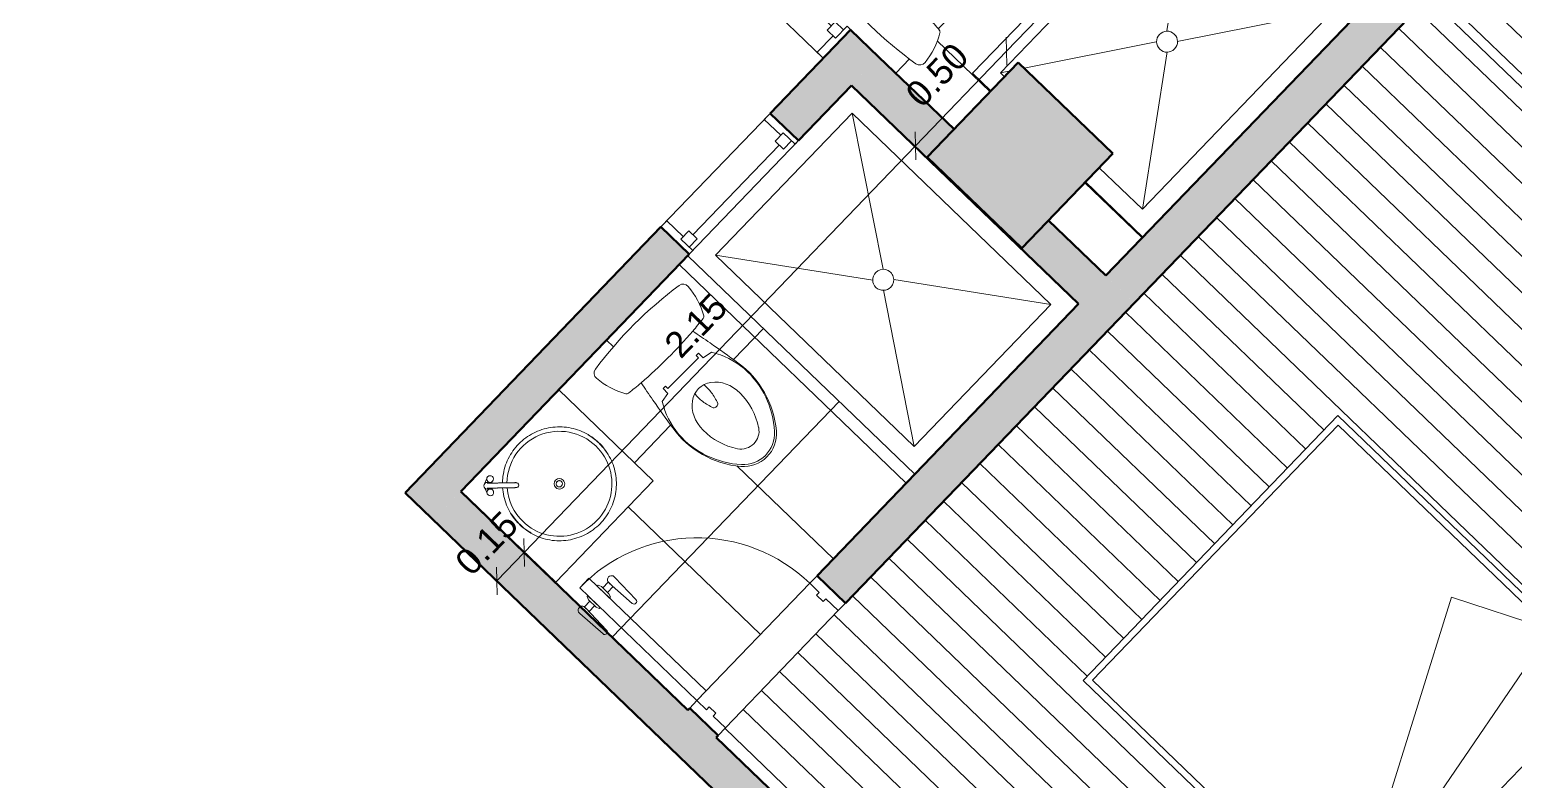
# Model space of a CAD drawing. Header units: metres. Extents: x 11 to 152, y 1 to 34.
# Drawn here: x 60.62 to 66.27, y 7.95 to 10.81 of the extents above; entities that cross this region are included whole.
import ezdxf

# ---------------------------------------------------------------- set-up
doc = ezdxf.new("R2010")
doc.units = ezdxf.units.M
for name, color, linetype, lineweight in [('A-ANNO-DIMS', 211, 'Continuous', 9), ('A-ANNO-DIMS-100', 211, 'Continuous', 9), ('A-DETL-GENF', 92, 'Continuous', 9), ('A-DOOR', 31, 'Continuous', 9), ('A-DOOR-1', 31, 'Continuous', 18), ('A-FLOR', 192, 'Continuous', 9), ('A-FLOR-PATT', 8, 'Continuous', 9), ('A-GLAZ', 151, 'Continuous', 9), ('A-GLAZ-1', 151, 'Continuous', 18), ('A-WALL-1', 113, 'Continuous', 50), ('A-WALL-PATT-1', 111, 'Continuous', 9), ('I-FURN', 30, 'Continuous', 9), ('P-SANR-FIXT', 6, 'Continuous', 9), ('S-COLS', 52, 'Continuous', 9), ('S-COLS-1', 52, 'Continuous', 100)]:
    doc.layers.add(name, color=color, linetype=linetype, lineweight=lineweight)
doc.styles.add('Arial_1', font='Arial.ttf', dxfattribs={"height": 0.098353})
doc.dimstyles.new('Cota_1_25_4', dxfattribs={"dimscale": 0.3048, "dimtxt": 0.1, "dimasz": 0.246063, "dimexe": 0, "dimexo": 0.0625, "dimgap": 0.164042, "dimtad": 1, "dimrnd": 0.01, "dimzin": 0, "dimdsep": 46, "dimtxsty": 'Arial_1', "dimblk1": 'OBLIQUE', "dimblk2": 'OBLIQUE', "dimsah": 1, "dimcen": 0.09, "dimazin": 0, "dimtfac": 1, "dimtdec": 4, "dimtix": 1, "dimtmove": 0, "dimatfit": 3, "dimfxl": 0, "dimfxlon": 1, "dimtvp": 1, "dimtolj": 1, "dimtzin": 0, "dimarcsym": 2})

# ---------------------------------------------------------------- blocks, each defined once
blk = doc.blocks.new('M_Concrete-Square-Column - 500 x 500mm-1442238-2 Piso _Tipo_')
at = {"layer": 'S-COLS'}
blk.add_hatch(color=256, dxfattribs=at).paths.add_polyline_path([(0.25, 0.25), (-0.25, 0.25), (-0.25, -0.25), (0.25, -0.25), (0.25, -0.1299)], flags=0)
at = {"layer": 'S-COLS-1'}
for p, q in [((-0.25, 0.25), (0.25, 0.25)), ((-0.25, -0.25), (-0.25, 0.25)), ((0.25, 0.25), (0.25, -0.25)), ((0.25, -0.25), (-0.25, -0.25))]:
    blk.add_line(p, q, dxfattribs=at)
blk = doc.blocks.new('EA-Sencilla abisagrada - 70 x 210-1204123-2 Piso _Tipo_')
at = {"layer": 'A-DETL-GENF'}
for p, q in [((0.194, -0.5091), (0.189, -0.6263)), ((0.219, -0.6263), (0.214, -0.5091)), ((0.35, -0.6263), (0.355, -0.5091)), ((0.375, -0.5091), (0.38, -0.6263)), ((0.219, -0.6038), (0.219, -0.6338)), ((0.249, -0.6063), (0.219, -0.6063)), ((0.249, -0.5988), (0.254, -0.5863)), ((0.249, -0.6388), (0.249, -0.5988)), ((0.254, -0.5863), (0.259, -0.5863)), ((0.259, -0.6513), (0.259, -0.5863)), ((0.315, -0.5863), (0.31, -0.5863)), ((0.31, -0.6513), (0.31, -0.5863)), ((0.32, -0.5988), (0.315, -0.5863)), ((0.32, -0.6388), (0.32, -0.5988)), ((0.32, -0.6063), (0.35, -0.6063)), ((0.35, -0.6038), (0.35, -0.6338)), ((0.189, -0.6338), (0.189, -0.6263)), ((0.219, -0.6313), (0.249, -0.6313)), ((0.249, -0.6388), (0.254, -0.6513)), ((0.259, -0.6513), (0.254, -0.6513)), ((0.31, -0.6513), (0.315, -0.6513)), ((0.32, -0.6388), (0.315, -0.6513)), ((0.35, -0.6313), (0.32, -0.6313)), ((0.38, -0.6338), (0.38, -0.6263))]:
    blk.add_line(p, q, dxfattribs=at)
for centre, radius, start, end in [((0.204, -0.5095), 0.01, 2.4476, 177.5524), ((0.365, -0.5095), 0.01, 2.4476, 177.5524), ((0.204, -0.6276), 0.0162, 202.6199, 337.3801), ((0.365, -0.6276), 0.0162, 202.6199, 337.3801)]:
    blk.add_arc(centre, radius, start, end, dxfattribs=at)
at = {"layer": 'A-DOOR'}
blk.add_arc((0.31, -0.075), 0.62, 180, 270, dxfattribs=at)
at = {"layer": 'A-DOOR-1'}
for p, q in [((-0.35, 0.075), (-0.31, 0.075)), ((-0.31, 0.075), (-0.31, 0.01)), ((0.31, 0.075), (0.35, 0.075)), ((0.31, 0.01), (0.31, 0.075)), ((-0.31, 0.01), (-0.295, 0.01)), ((-0.295, 0.01), (-0.295, -0.025)), ((0.295, 0.01), (0.31, 0.01)), ((0.295, -0.025), (0.295, 0.01)), ((-0.31, -0.025), (-0.31, -0.075)), ((-0.295, -0.025), (-0.31, -0.025)), ((0.31, -0.025), (0.295, -0.025)), ((0.31, -0.075), (0.31, -0.025)), ((-0.31, -0.075), (-0.35, -0.075)), ((0.259, -0.075), (0.259, -0.695)), ((0.31, -0.075), (0.259, -0.075)), ((0.31, -0.075), (0.31, -0.695)), ((0.35, -0.075), (0.31, -0.075)), ((0.31, -0.695), (0.259, -0.695))]:
    blk.add_line(p, q, dxfattribs=at)
blk = doc.blocks.new('M_Fixed - 240x60-1438101-2 Piso _Tipo_')
at = {"layer": 'A-GLAZ-1'}
for p, q in [((-0.3, 0.088), (-0.281, 0.088)), ((-0.281, 0.088), (-0.281, 0.025)), ((-0.281, 0.069), (-0.237, 0.069)), ((-0.237, 0.069), (-0.237, 0.025)), ((0.237, 0.069), (0.237, 0.025)), ((0.281, 0.069), (0.237, 0.069)), ((0.281, 0.088), (0.281, 0.025)), ((0.2989, 0.088), (0.281, 0.088)), ((-0.281, 0.025), (-0.237, 0.025)), ((-0.268, 0.025), (-0.268, -0.062)), ((-0.237, 0.047), (0.237, 0.047)), ((0.237, 0.025), (0.281, 0.025)), ((0.268, 0.025), (0.268, -0.062)), ((-0.3, -0.062), (-0.268, -0.062)), ((0.3, -0.062), (0.268, -0.062))]:
    blk.add_line(p, q, dxfattribs=at)
blk = doc.blocks.new('M_Fixed - 240x40-1814198-2 Piso _Tipo_')
at = {"layer": 'A-GLAZ-1'}
for p, q in [((-0.2, 0.088), (-0.181, 0.088)), ((-0.181, 0.088), (-0.181, 0.025)), ((-0.181, 0.069), (-0.137, 0.069)), ((-0.137, 0.069), (-0.137, 0.025)), ((0.137, 0.069), (0.137, 0.025)), ((0.181, 0.069), (0.137, 0.069)), ((0.181, 0.088), (0.181, 0.025)), ((0.1989, 0.088), (0.181, 0.088)), ((-0.181, 0.025), (-0.137, 0.025)), ((-0.168, 0.025), (-0.168, -0.062)), ((-0.137, 0.047), (0.137, 0.047)), ((0.137, 0.025), (0.181, 0.025)), ((0.168, 0.025), (0.168, -0.062)), ((-0.2, -0.062), (-0.168, -0.062)), ((0.2, -0.062), (0.168, -0.062))]:
    blk.add_line(p, q, dxfattribs=at)
blk = doc.blocks.new('M_Bed-Box1 - cama 140 x 190-1375289-2 Piso _Tipo_')
at = {"layer": 'I-FURN'}
for p, q in [((-0.3608, 0.7156), (-0.3608, -1.1844)), ((-0.3608, 0.7156), (1.0392, 0.7156)), ((-0.3354, 0.6902), (-0.3354, -1.159)), ((-0.3354, 0.6902), (1.0138, 0.6902)), ((1.0138, 0.6902), (1.0138, -1.159)), ((1.0392, 0.7156), (1.0392, -1.1844)), ((-0.2846, 0.614), (-0.2846, 0.2482)), ((-0.2846, 0.614), (0.2757, 0.614)), ((0.2757, 0.614), (0.2757, 0.2482)), ((0.4027, 0.614), (0.4027, 0.2482)), ((0.4027, 0.614), (0.963, 0.614)), ((0.963, 0.614), (0.963, 0.2482)), ((-0.2846, 0.2482), (0.2757, 0.2482)), ((0.4027, 0.2482), (0.963, 0.2482)), ((1.0138, 0.1949), (-0.3354, -0.0335)), ((1.0138, 0.1949), (-0.163, -0.3934)), ((-0.163, -0.3934), (-0.3354, -0.0335)), ((-0.3608, -1.1844), (1.0392, -1.1844)), ((-0.3354, -1.159), (1.0138, -1.159))]:
    blk.add_line(p, q, dxfattribs=at)
blk = doc.blocks.new('M_Shower Stall-2D - ducha 1_20-V93-2 Piso _Tipo_')
at = {"layer": 'P-SANR-FIXT'}
for p, q in [((0.075, 0.825), (0.5711, 0.4789)), ((0.075, 0.075), (0.075, 0.825)), ((0.075, 0.825), (1.125, 0.825)), ((1.125, 0.825), (0.6289, 0.4789)), ((1.125, 0.825), (1.125, 0.075)), ((0, 0.0081), (0, 0.6081)), ((0.5724, 0.4224), (0.075, 0.075)), ((0.6276, 0.4224), (1.125, 0.075)), ((1.125, 0.075), (0.075, 0.075)), ((1.2, 0), (0, 0))]:
    blk.add_line(p, q, dxfattribs=at)
for start, end in [(360, 180), (180, 360)]:
    blk.add_arc((0.6, 0.45), 0.04, start, end, dxfattribs=at)
blk = doc.blocks.new('EA santario - EA santario-1234229-2 Piso _Tipo_')
at = {"layer": 'P-SANR-FIXT'}
for p, q in [((-0.0952, 0.0806), (-0.1325, 0.074)), ((-0.0952, 0.106), (-0.0952, 0.0806)), ((-0.0825, 0.106), (-0.0952, 0.106)), ((-0.0825, 0.0933), (-0.0825, 0.106)), ((0.0826, 0.0933), (-0.0825, 0.0933)), ((0.0826, 0.106), (0.0826, 0.0933)), ((0.0953, 0.106), (0.0826, 0.106)), ((0.0953, 0.0806), (0.0953, 0.106)), ((0.1325, 0.074), (0.0953, 0.0806))]:
    blk.add_line(p, q, dxfattribs=at)
for centre, radius, start, end in [((-0.2222, 0.316), 0.0254, 98.1126, 185.1144), ((0, -1.2428), 1.6, 81.8874, 98.1126), ((0.2222, 0.316), 0.0254, 354.8856, 81.8874), ((0.0513, 0.3405), 0.3, 185.1144, 209.4383), ((-0.0513, 0.3405), 0.3, 330.5617, 354.8856), ((-0.1999, 0.1987), 0.0115, 209.4383, 263.7045), ((0, 2.0111), 1.8349, 263.7045, 265.6627), ((4.7641, -0.7998), 5.0001, 168.6826, 169.5968), ((0, 2.0111), 1.8349, 265.6627, 274.3373), ((0, 2.0111), 1.8349, 274.3373, 276.2955), ((-4.7641, -0.7998), 5.0001, 10.4032, 11.3174), ((0.1999, 0.1987), 0.0115, 276.2955, 330.5617), ((0.1189, -0.0836), 0.2967, 147.929, 175.1418), ((4.7641, -0.7998), 5.0001, 169.5968, 171.09), ((-0.1189, -0.0836), 0.2967, 4.8582, 32.071), ((-4.7641, -0.7998), 5.0001, 8.91, 10.4032), ((0.18, -0.0811), 0.36, 171.09, 220.019), ((-0.18, -0.0811), 0.36, 319.981, 8.91), ((0.1676, -0.0791), 0.345, 176.5685, 221.8401), ((0.158, -0.1131), 0.258, 180, 213.6309), ((0, -0.0716), 0.0147, 216.4562, 323.5438), ((-0.158, -0.1131), 0.258, 326.3691, 360), ((-0.1676, -0.0791), 0.345, 318.1599, 3.4315), ((0, -0.2182), 0.0683, 213.6309, 326.3691), ((0, -0.2322), 0.125, 220.0388, 319.9612), ((0, -0.2292), 0.12, 221.8401, 318.1599)]:
    blk.add_arc(centre, radius, start, end, dxfattribs=at)
blk.add_ellipse((0, -0.1131), major_axis=(0, 0.1238), ratio=0.807692, start_param=4.712389, end_param=7.853982, dxfattribs=at)
for points in [[(-0.0118, -0.0804), (-0.0148, -0.0728), (-0.0199, -0.0575), (-0.024, -0.0349), (-0.0254, -0.0133), (-0.0249, 0.0001), (-0.0243, 0.0065)], [(0.0249, 0.0062), (0.0254, -0.0001), (0.0258, -0.0135), (0.0243, -0.035), (0.02, -0.0576), (0.0149, -0.0728), (0.0118, -0.0804)]]:
    blk.add_open_spline(points, degree=3, dxfattribs=at)
blk = doc.blocks.new('Basin Slab-Round-1Bowl - 550 x 500-V94-2 Piso _Tipo_')
at = {"layer": 'P-SANR-FIXT'}
for p, q in [((0.5793, 0.575), (0.0434, 0.575)), ((0.0434, 0.575), (0.0434, 0.075)), ((0.5793, 0.075), (0.5793, 0.575)), ((0.477, 0.1376), (0.4686, 0.1346)), ((0.4767, 0.1121), (0.4969, 0.1195)), ((0.4926, 0.1585), (0.4894, 0.1497)), ((0.5077, 0.1303), (0.515, 0.1504))]:
    blk.add_line(p, q, dxfattribs=at)
at = {"layer": 'P-SANR-FIXT', "flags": 128}
for points in [[(0.5161, 0.325), (0.5159, 0.3337), (0.5154, 0.3423), (0.5145, 0.351), (0.5133, 0.3596), (0.5118, 0.3681), (0.5099, 0.3766), (0.5076, 0.385), (0.5051, 0.3932), (0.5022, 0.4014), (0.499, 0.4095), (0.4954, 0.4174), (0.4916, 0.4252), (0.4874, 0.4328), (0.483, 0.4402), (0.4782, 0.4475), (0.4732, 0.4546), (0.4678, 0.4614), (0.4622, 0.4681), (0.4564, 0.4745), (0.4503, 0.4806), (0.4439, 0.4865), (0.4374, 0.4922), (0.4306, 0.4976), (0.4236, 0.5027), (0.4164, 0.5076), (0.409, 0.5121), (0.4014, 0.5163), (0.3937, 0.5203), (0.3858, 0.5239), (0.3778, 0.5272), (0.3696, 0.5302), (0.3613, 0.5328), (0.353, 0.5352), (0.3445, 0.5371), (0.336, 0.5388), (0.3274, 0.5401), (0.3188, 0.5411), (0.3102, 0.5417), (0.3015, 0.5419), (0.2928, 0.5419), (0.2841, 0.5414), (0.2755, 0.5407), (0.2669, 0.5395), (0.2583, 0.5381), (0.2499, 0.5363), (0.2414, 0.5341), (0.2331, 0.5317), (0.2249, 0.5289), (0.2168, 0.5257), (0.2089, 0.5223), (0.201, 0.5185), (0.1934, 0.5144), (0.1859, 0.51), (0.1786, 0.5054), (0.1715, 0.5004), (0.1646, 0.4952), (0.1579, 0.4896), (0.1514, 0.4839), (0.1452, 0.4778), (0.1392, 0.4715), (0.1334, 0.465), (0.128, 0.4583), (0.1228, 0.4513), (0.1179, 0.4442), (0.1132, 0.4368), (0.1089, 0.4293), (0.1049, 0.4216), (0.1012, 0.4138), (0.0978, 0.4058), (0.0947, 0.3977), (0.092, 0.3894), (0.0896, 0.3811), (0.0875, 0.3727), (0.0858, 0.3642), (0.0844, 0.3556), (0.0833, 0.347), (0.0826, 0.3384), (0.0823, 0.3297), (0.0822, 0.325)], [(0.0822, 0.325), (0.0824, 0.3163), (0.0829, 0.3077), (0.0838, 0.299), (0.085, 0.2904), (0.0865, 0.2819), (0.0884, 0.2734), (0.0907, 0.265), (0.0932, 0.2568), (0.0961, 0.2486), (0.0993, 0.2405), (0.1029, 0.2326), (0.1067, 0.2248), (0.1109, 0.2172), (0.1153, 0.2098), (0.1201, 0.2025), (0.1251, 0.1954), (0.1305, 0.1886), (0.136, 0.1819), (0.1419, 0.1755), (0.148, 0.1694), (0.1543, 0.1635), (0.1609, 0.1578), (0.1677, 0.1524), (0.1747, 0.1473), (0.1819, 0.1424), (0.1893, 0.1379), (0.1969, 0.1337), (0.2046, 0.1297), (0.2125, 0.1261), (0.2205, 0.1228), (0.2287, 0.1198), (0.2369, 0.1172), (0.2453, 0.1148), (0.2538, 0.1129), (0.2623, 0.1112), (0.2709, 0.1099), (0.2795, 0.1089), (0.2881, 0.1083), (0.2968, 0.1081), (0.3055, 0.1081), (0.3141, 0.1086), (0.3228, 0.1093), (0.3314, 0.1105), (0.3399, 0.1119), (0.3484, 0.1137), (0.3568, 0.1159), (0.3652, 0.1183), (0.3734, 0.1211), (0.3815, 0.1243), (0.3894, 0.1277), (0.3972, 0.1315), (0.4049, 0.1356), (0.4124, 0.14), (0.4197, 0.1446), (0.4268, 0.1496), (0.4337, 0.1548), (0.4404, 0.1604), (0.4469, 0.1661)], [(0.46, 0.1794), (0.4649, 0.185), (0.4703, 0.1917), (0.4755, 0.1987), (0.4804, 0.2058), (0.485, 0.2132), (0.4894, 0.2207), (0.4934, 0.2284), (0.4971, 0.2362), (0.5005, 0.2442), (0.5036, 0.2523), (0.5063, 0.2606), (0.5087, 0.2689), (0.5108, 0.2773), (0.5125, 0.2858), (0.5139, 0.2944), (0.515, 0.303), (0.5157, 0.3116), (0.516, 0.3203), (0.5161, 0.325)], [(0.41, 0.2034), (0.41, 0.2034), (0.4101, 0.2033), (0.4102, 0.2031), (0.4105, 0.2029), (0.4107, 0.2026), (0.4111, 0.2023), (0.4115, 0.2019), (0.412, 0.2014), (0.4125, 0.2009), (0.4131, 0.2003), (0.4137, 0.1997), (0.4144, 0.199), (0.4151, 0.1982), (0.4159, 0.1974), (0.4168, 0.1965), (0.4177, 0.1956), (0.4187, 0.1947), (0.4197, 0.1937), (0.4207, 0.1926), (0.4218, 0.1915), (0.423, 0.1904), (0.4242, 0.1892), (0.4254, 0.1879), (0.4267, 0.1867), (0.428, 0.1854), (0.4293, 0.184), (0.4307, 0.1827), (0.4321, 0.1813), (0.4335, 0.1798), (0.4349, 0.1784), (0.4364, 0.1769), (0.4379, 0.1754), (0.4394, 0.1739), (0.4409, 0.1724), (0.4425, 0.1709), (0.444, 0.1693), (0.4456, 0.1678), (0.4472, 0.1662), (0.4487, 0.1646), (0.4503, 0.1631), (0.4519, 0.1615), (0.4534, 0.1599), (0.455, 0.1584), (0.4565, 0.1568), (0.4581, 0.1553), (0.4596, 0.1538), (0.4611, 0.1523), (0.4626, 0.1508), (0.464, 0.1493), (0.4655, 0.1479), (0.4669, 0.1465), (0.4683, 0.1451), (0.4696, 0.1437), (0.4709, 0.1424), (0.4722, 0.1411), (0.4735, 0.1399), (0.4747, 0.1387), (0.4758, 0.1375), (0.477, 0.1364), (0.478, 0.1353), (0.4791, 0.1343), (0.4801, 0.1333), (0.481, 0.1323), (0.4819, 0.1315), (0.4827, 0.1306), (0.4835, 0.1298), (0.4842, 0.1291), (0.4849, 0.1284), (0.4855, 0.1278), (0.4861, 0.1273), (0.4866, 0.1268), (0.487, 0.1263), (0.4874, 0.126), (0.4877, 0.1257), (0.4879, 0.1254), (0.4881, 0.1252), (0.4883, 0.1251), (0.4883, 0.125), (0.4883, 0.125)], [(0.5018, 0.1385), (0.5018, 0.1385), (0.5017, 0.1386), (0.5015, 0.1388), (0.5013, 0.139), (0.501, 0.1393), (0.5007, 0.1396), (0.5003, 0.14), (0.4998, 0.1405), (0.4993, 0.141), (0.4987, 0.1416), (0.4981, 0.1422), (0.4974, 0.1429), (0.4966, 0.1437), (0.4958, 0.1445), (0.495, 0.1453), (0.4941, 0.1462), (0.4931, 0.1472), (0.4921, 0.1482), (0.491, 0.1493), (0.4899, 0.1504), (0.4888, 0.1515), (0.4876, 0.1527), (0.4864, 0.1539), (0.4851, 0.1552), (0.4838, 0.1565), (0.4825, 0.1578), (0.4811, 0.1592), (0.4797, 0.1606), (0.4783, 0.162), (0.4768, 0.1635), (0.4753, 0.1649), (0.4739, 0.1664), (0.4723, 0.1679), (0.4708, 0.1695), (0.4693, 0.171), (0.4677, 0.1726), (0.4662, 0.1741), (0.4646, 0.1757), (0.463, 0.1772), (0.4615, 0.1788), (0.4599, 0.1804), (0.4583, 0.1819), (0.4568, 0.1835), (0.4552, 0.185), (0.4537, 0.1866), (0.4522, 0.1881), (0.4507, 0.1896), (0.4492, 0.1911), (0.4477, 0.1925), (0.4463, 0.194), (0.4449, 0.1954), (0.4435, 0.1968), (0.4422, 0.1981), (0.4408, 0.1994), (0.4396, 0.2007), (0.4383, 0.202), (0.4371, 0.2032), (0.4359, 0.2044), (0.4348, 0.2055), (0.4337, 0.2066), (0.4327, 0.2076), (0.4317, 0.2086), (0.4308, 0.2095), (0.4299, 0.2104), (0.429, 0.2113), (0.4283, 0.212), (0.4275, 0.2128), (0.4269, 0.2134), (0.4263, 0.214), (0.4257, 0.2146), (0.4252, 0.2151), (0.4248, 0.2155), (0.4244, 0.2159), (0.4241, 0.2162), (0.4238, 0.2165), (0.4236, 0.2167), (0.4235, 0.2168), (0.4234, 0.2168), (0.4234, 0.2169)]]:
    blk.add_lwpolyline(points, dxfattribs=at)
at = {"layer": 'P-SANR-FIXT'}
for centre, radius, start, end in [((0.2991, 0.325), 0.2, 360, 180), ((0.2991, 0.325), 0.2159, 166.1538, 180), ((0.2991, 0.325), 0.02, 360, 180), ((0.2991, 0.325), 0.2159, 0, 13.8462), ((0.2991, 0.325), 0.2159, 180, 193.8462), ((0.2991, 0.325), 0.2, 180, 312.9682), ((0.2991, 0.325), 0.02, 180, 360), ((0.2992, 0.3249), 0.012, 90, 179.747), ((0.2992, 0.3249), 0.012, 179.747, 270), ((0.2992, 0.3249), 0.012, 180, 193.9186), ((0.2992, 0.3249), 0.012, 198.6485, 208.0024), ((0.2992, 0.3249), 0.012, 213.4205, 222.17), ((0.2992, 0.3249), 0.012, 227.7366, 236.5173), ((0.2992, 0.3249), 0.012, 241.891, 251.3979), ((0.2992, 0.3249), 0.012, 255.9678, 270), ((0.2992, 0.3249), 0.012, 0.253, 90), ((0.2992, 0.3249), 0.012, 270, 0.253), ((0.2992, 0.3249), 0.012, 270, 284.0322), ((0.2992, 0.3249), 0.012, 317.83, 326.5795), ((0.2992, 0.3249), 0.012, 346.0814, 360), ((0.2991, 0.325), 0.2, 318.4615, 360), ((0.2991, 0.325), 0.2159, 346.1538, 360), ((0.4167, 0.2101), 0.00953, 135, 237.8571), ((0.4167, 0.2101), 0.00953, 32.1429, 135), ((0.5051, 0.158), 0.0127, 45, 225), ((0.4691, 0.122), 0.0127, 45, 225), ((0.4691, 0.122), 0.0127, 225, 45), ((0.4951, 0.1317), 0.0127, 181.9274, 225), ((0.4954, 0.1321), 0.0127, 185.9086, 276.7107), ((0.4951, 0.1317), 0.0127, 225, 45), ((0.4951, 0.1317), 0.0127, 45, 88.0726), ((0.4951, 0.1317), 0.0127, 353.2893, 87.7631), ((0.5051, 0.158), 0.0127, 225, 45)]:
    blk.add_arc(centre, radius, start, end, dxfattribs=at)
blk = doc.blocks.new('M_Shower Stall-2D - ducha 1_20 2-V95-2 Piso _Tipo_')
at = {"layer": 'P-SANR-FIXT'}
for p, q in [((0, 0.8031), (0, 0.9)), ((0, 0.9), (1.1946, 0.9)), ((0.075, 0.825), (0.1064, 0.8031)), ((0.075, 0.8031), (0.075, 0.825)), ((0.075, 0.825), (1.125, 0.825)), ((1.125, 0.825), (0.6289, 0.4789)), ((1.125, 0.825), (1.125, 0.075)), ((0.1499, 0.7728), (0.5711, 0.4789)), ((0.5724, 0.4224), (0.075, 0.075)), ((0.6276, 0.4224), (1.125, 0.075)), ((0, 0), (0, 0.3031)), ((0.075, 0.075), (0.075, 0.3031)), ((1.125, 0.075), (0.075, 0.075))]:
    blk.add_line(p, q, dxfattribs=at)
for start, end in [(360, 180), (180, 360)]:
    blk.add_arc((0.6, 0.45), 0.04, start, end, dxfattribs=at)
blk = doc.blocks.new('mesa88 - mesa001-1826065-2 Piso _Tipo_')
at = {"layer": 'I-FURN'}
h = blk.add_hatch(dxfattribs=at)
h.set_pattern_fill('FP_75', color=256, style=0, pattern_type=2)
h.set_pattern_definition([(46.102, (72.679, -9.939), (-0.05404315, 0.05200325), [])])
h.paths.add_polyline_path([(16.8461, 5.8931), (18.3367, 7.4422), (18.0819, 7.6875), (16.5912, 6.1383), (16.8174, 5.9207)], flags=0)
h.paths.add_polyline_path([(18.6834, 7.8025), (20.1357, 9.3119), (19.4653, 9.1252), (18.4286, 8.0477), (18.5488, 7.932)], flags=0)
for p, q in [((20.1359, 9.3119), (19.4653, 9.1252)), ((19.4653, 9.1252), (18.4286, 8.0477)), ((18.0819, 7.6875), (16.5912, 6.1383)), ((16.8461, 5.8931), (18.2812, 7.3845))]:
    blk.add_line(p, q, dxfattribs=at)
blk = doc.blocks.new('DIMBLOCK282-2 Piso _Tipo_')
at = {"layer": 'A-ANNO-DIMS-100', "transparency": 16777216}
for p, q in [((64.8168, 6.3771), (68.2106, 9.904)), ((68.2106, 9.904), (68.2096, 9.957)), ((68.2106, 9.904), (68.2116, 9.851)), ((68.2106, 9.904), (68.2106, 9.904)), ((68.2106, 9.904), (68.2106, 9.904)), ((64.8168, 6.3771), (64.8158, 6.4301)), ((64.8168, 6.3771), (64.8178, 6.3241)), ((64.8168, 6.3771), (64.8168, 6.3771)), ((64.8168, 6.3771), (64.8168, 6.3771))]:
    blk.add_line(p, q, dxfattribs=at)
at = {"layer": 'A-ANNO-DIMS-100', "color": 0, "transparency": 16777216, "insert": (66.294, 8.1683), "char_height": 0.09835, "width": 0.317538, "attachment_point": 1, "rotation": 46.102, "line_spacing_factor": 0.938532, "style": 'Arial_1'}
blk.add_mtext('4.89', dxfattribs=at)
blk = doc.blocks.new('_Oblique')
at = {"color": 0, "linetype": 'ByBlock', "lineweight": -2}
blk.add_line((-0.5, -0.5), (0.5, 0.5), dxfattribs=at)
blk = doc.blocks.new('DIMBLOCK346-2 Piso _Tipo_')
at = {"layer": 'A-ANNO-DIMS-100', "transparency": 16777216}
for p, q in [((64.1684, 12.6372), (64.1154, 12.6361)), ((64.1684, 12.6372), (64.2214, 12.6382)), ((72.1005, 5.0044), (64.1684, 12.6372)), ((64.1684, 12.6372), (64.1684, 12.6372)), ((64.1684, 12.6372), (64.1684, 12.6372)), ((72.1005, 5.0044), (72.0475, 5.0034)), ((72.1005, 5.0044), (72.1535, 5.0055)), ((72.1005, 5.0044), (72.1005, 5.0044)), ((72.1005, 5.0044), (72.1005, 5.0044))]:
    blk.add_line(p, q, dxfattribs=at)
at = {"layer": 'A-ANNO-DIMS-100', "color": 0, "transparency": 16777216, "insert": (68.1351, 9.0666), "char_height": 0.09835, "width": 0.408, "attachment_point": 1, "rotation": 316.102, "line_spacing_factor": 0.938532, "style": 'Arial_1'}
blk.add_mtext('11.01', dxfattribs=at)
blk = doc.blocks.new('DIMBLOCK350-2 Piso _Tipo_')
at = {"layer": 'A-ANNO-DIMS-100', "transparency": 16777216}
for p, q in [((62.4982, 8.8163), (62.4972, 8.8693)), ((62.3942, 8.7082), (62.4982, 8.8163)), ((62.4982, 8.8163), (62.4992, 8.7633)), ((62.4982, 8.8163), (62.4982, 8.8163)), ((62.4982, 8.8163), (62.4982, 8.8163)), ((62.3942, 8.7082), (62.3932, 8.7613)), ((62.3942, 8.7082), (62.3952, 8.6552)), ((62.3942, 8.7082), (62.3942, 8.7082)), ((62.3942, 8.7082), (62.3942, 8.7082))]:
    blk.add_line(p, q, dxfattribs=at)
at = {"layer": 'A-ANNO-DIMS-100', "color": 0, "transparency": 16777216, "insert": (62.2265, 8.7901), "char_height": 0.09835, "width": 0.317538, "attachment_point": 1, "rotation": 46.102, "line_spacing_factor": 0.938532, "style": 'Arial_1'}
blk.add_mtext('0.15', dxfattribs=at)
blk = doc.blocks.new('DIMBLOCK351-2 Piso _Tipo_')
at = {"layer": 'A-ANNO-DIMS-100', "transparency": 16777216}
for p, q in [((63.9889, 10.3654), (63.9878, 10.4185)), ((62.4982, 8.8163), (63.9889, 10.3654)), ((63.9889, 10.3654), (63.9899, 10.3124)), ((63.9889, 10.3654), (63.9889, 10.3654)), ((63.9889, 10.3654), (63.9889, 10.3654)), ((62.4982, 8.8163), (62.4972, 8.8693)), ((62.4982, 8.8163), (62.4992, 8.7633)), ((62.4982, 8.8163), (62.4982, 8.8163)), ((62.4982, 8.8163), (62.4982, 8.8163))]:
    blk.add_line(p, q, dxfattribs=at)
at = {"layer": 'A-ANNO-DIMS-100', "color": 0, "transparency": 16777216, "insert": (63.0238, 9.6187), "char_height": 0.09835, "width": 0.317538, "attachment_point": 1, "rotation": 46.102, "line_spacing_factor": 0.938532, "style": 'Arial_1'}
blk.add_mtext('2.15', dxfattribs=at)
blk = doc.blocks.new('DIMBLOCK352-2 Piso _Tipo_')
at = {"layer": 'A-ANNO-DIMS-100', "transparency": 16777216}
for p, q in [((64.3355, 10.7257), (64.3345, 10.7787)), ((63.9889, 10.3654), (64.3355, 10.7257)), ((64.3355, 10.7257), (64.3366, 10.6727)), ((64.3355, 10.7257), (64.3355, 10.7257)), ((64.3355, 10.7257), (64.3355, 10.7257)), ((63.9889, 10.3654), (63.9878, 10.4185)), ((63.9889, 10.3654), (63.9899, 10.3124)), ((63.9889, 10.3654), (63.9889, 10.3654)), ((63.9889, 10.3654), (63.9889, 10.3654))]:
    blk.add_line(p, q, dxfattribs=at)
at = {"layer": 'A-ANNO-DIMS-100', "color": 0, "transparency": 16777216, "insert": (63.9425, 10.5734), "char_height": 0.09835, "width": 0.317538, "attachment_point": 1, "rotation": 46.102, "line_spacing_factor": 0.938532, "style": 'Arial_1'}
blk.add_mtext('0.50', dxfattribs=at)
blk = doc.blocks.new('DIMBLOCK353-2 Piso _Tipo_')
at = {"layer": 'A-ANNO-DIMS-100', "transparency": 16777216}
for p, q in [((65.06, 11.4786), (65.0589, 11.5316)), ((64.3355, 10.7257), (65.06, 11.4786)), ((65.06, 11.4786), (65.061, 11.4255)), ((65.06, 11.4786), (65.06, 11.4786)), ((65.06, 11.4786), (65.06, 11.4786)), ((64.3355, 10.7257), (64.3345, 10.7787)), ((64.3355, 10.7257), (64.3366, 10.6727)), ((64.3355, 10.7257), (64.3355, 10.7257)), ((64.3355, 10.7257), (64.3355, 10.7257))]:
    blk.add_line(p, q, dxfattribs=at)
at = {"layer": 'A-ANNO-DIMS-100', "color": 0, "transparency": 16777216, "insert": (64.4781, 11.1299), "char_height": 0.09835, "width": 0.317538, "attachment_point": 1, "rotation": 46.102, "line_spacing_factor": 0.938532, "style": 'Arial_1'}
blk.add_mtext('1.04', dxfattribs=at)

msp = doc.modelspace()

# ---------------------------------------------------------------- hatches: boundary and pattern name
at = {"layer": 'A-FLOR-PATT'}
h = msp.add_hatch(dxfattribs=at)
h.set_pattern_fill('FP_51', color=256, style=0, pattern_type=2)
h.set_pattern_definition([(136.102, (64.973, 10.665), (-0.0693377, -0.0720575), [])])
h.paths.add_polyline_path([(65.2813, 6.1384), (68.1553, 9.1252), (66.7593, 10.4685), (66.7588, 10.4683), (66.6507, 10.5723), (67.0667, 11.0047), (65.6486, 12.3693), (65.6209, 12.3405), (65.5849, 12.3751), (65.5745, 12.3643), (65.5492, 12.3886), (65.5596, 12.3994), (65.5128, 12.4445), (65.8899, 12.8363), (65.0955, 13.6007), (64.9915, 13.4926), (62.3129, 16.0701), (60.6151, 14.3057), (60.8856, 14.0455), (60.6409, 13.7912), (62.5087, 11.994), (63.823, 13.3599), (64.2553, 12.9438), (64.283, 12.9726), (64.3191, 12.938), (64.3295, 12.9488), (64.3547, 12.9245), (64.3443, 12.9137), (64.3911, 12.8686), (64.1222, 12.5891), (64.9165, 11.8248), (64.9442, 11.8536), (64.9911, 11.8085), (65.0015, 11.8193), (65.0267, 11.7951), (65.0163, 11.7843), (65.0523, 11.7496), (65.0246, 11.7208), (65.8956, 10.8826), (63.2299, 8.1123), (65.2813, 6.1384)], flags=0)
h.paths.add_polyline_path([(65.639, 6.6622), (65.6258, 6.6636), (65.6135, 6.6685), (65.6014, 6.6777), (65.3504, 6.9196), (65.3425, 6.9305), (65.3377, 6.9438), (65.3362, 6.9535), (65.3377, 6.9667), (65.3425, 6.9791), (65.3518, 6.9912), (65.5937, 7.2422), (65.6023, 7.2491), (65.6145, 7.2544), (65.6276, 7.2564), (65.642, 7.2544), (65.6544, 7.2491), (65.6652, 7.2408), (65.9162, 6.9989), (65.9241, 6.988), (65.9289, 6.9747), (65.9304, 6.965), (65.9289, 6.9518), (65.9241, 6.9394), (65.9148, 6.9273), (65.6729, 6.6763), (65.662, 6.6685), (65.6488, 6.6636)], flags=0)
h.paths.add_polyline_path([(65.9962, 7.0119), (64.6277, 8.33), (65.5985, 9.3374), (66.9662, 8.02), (66.3102, 7.3382)], flags=0)
h.paths.add_polyline_path([(67.0136, 8.0762), (67.0004, 8.0777), (66.988, 8.0825), (66.9759, 8.0918), (66.7249, 8.3337), (66.7171, 8.3446), (66.7122, 8.3578), (66.7107, 8.3676), (66.7122, 8.3808), (66.7171, 8.3931), (66.7263, 8.4052), (66.9682, 8.6562), (66.9769, 8.6631), (66.989, 8.6684), (67.0021, 8.6704), (67.0166, 8.6684), (67.029, 8.6631), (67.0398, 8.6548), (67.2908, 8.4129), (67.2986, 8.402), (67.3035, 8.3888), (67.3049, 8.379), (67.3035, 8.3658), (67.2986, 8.3535), (67.2894, 8.3414), (67.0475, 8.0904), (67.0366, 8.0825), (67.0233, 8.0777)], flags=0)
h.paths.add_polyline_path([(62.5917, 13.4372), (61.2227, 14.7547), (61.8467, 15.4032), (63.2158, 14.0857), (62.6898, 13.5391)], flags=0)
h.paths.add_polyline_path([(64.9597, 13.4595), (64.9129, 13.5046), (64.9025, 13.4938), (64.8772, 13.518), (64.8876, 13.5289), (64.8516, 13.5635), (64.8793, 13.5923), (64.9874, 13.4883)], flags=0)
h.paths.add_polyline_path([(61.1932, 14.0854), (61.1787, 14.0874), (61.1663, 14.0927), (61.1555, 14.1009), (60.9046, 14.3429), (60.8967, 14.3537), (60.8918, 14.367), (60.8904, 14.3768), (60.8918, 14.3899), (60.8967, 14.4023), (60.9059, 14.4144), (61.1479, 14.6654), (61.1587, 14.6733), (61.172, 14.6781), (61.1818, 14.6796), (61.1949, 14.6781), (61.2073, 14.6733), (61.2227, 14.6608), (61.4704, 14.4221), (61.4783, 14.4112), (61.4831, 14.3979), (61.4846, 14.3882), (61.4831, 14.375), (61.4783, 14.3626), (61.469, 14.3505), (61.2271, 14.0996), (61.2184, 14.0927), (61.2063, 14.0874)], flags=0)
h.paths.add_polyline_path([(62.223, 15.1555), (62.2098, 15.157), (62.1975, 15.1618), (62.1853, 15.1712), (61.9344, 15.413), (61.9265, 15.4239), (61.9217, 15.4371), (61.9202, 15.4469), (61.9217, 15.4601), (61.9265, 15.4724), (61.9358, 15.4846), (62.1777, 15.7355), (62.1886, 15.7434), (62.2018, 15.7483), (62.2116, 15.7497), (62.2248, 15.7483), (62.2371, 15.7434), (62.2492, 15.7342), (62.5002, 15.4922), (62.5071, 15.4836), (62.5124, 15.4714), (62.5144, 15.4583), (62.5124, 15.4439), (62.5071, 15.4315), (62.4988, 15.4207), (62.2569, 15.1697), (62.2483, 15.1628), (62.2328, 15.157)], flags=0)
h = msp.add_hatch(dxfattribs=at)
h.set_pattern_fill('FP_53', color=256, style=0, pattern_type=2)
h.set_pattern_definition([(46.102, (65.492, 9.398), (-0.28823, 0.27735), []), (136.102, (65.492, 9.398), (-0.27735, -0.28823), [])])
h.paths.add_polyline_path([(64.7145, 9.8716), (64.8552, 10.0177), (64.6368, 10.2279), (64.4961, 10.0817), (64.7144, 9.8717)], flags=0)
h.paths.add_polyline_path([(64.1358, 10.4284), (64.2765, 10.5746), (64.2067, 10.6418), (65.035, 11.5026), (64.0181, 12.481), (63.3958, 11.8343), (63.7797, 11.4649), (63.4331, 11.1046), (64.1309, 10.4331)], flags=0)
h.paths.add_polyline_path([(64.0026, 10.6732), (63.9961, 10.6749), (63.9904, 10.6781), (63.8923, 10.7553), (63.8169, 10.8229), (63.7381, 10.9042), (63.662, 10.9965), (63.6602, 11.0026), (63.66, 11.009), (63.6614, 11.0153), (63.6653, 11.022), (63.6687, 11.0258), (63.7026, 11.0513), (63.7397, 11.0717), (63.7821, 11.0872), (63.7897, 11.0848), (63.8387, 11.0457), (63.8822, 11.1126), (63.9556, 11.2203), (63.9949, 11.2674), (64.0418, 11.3072), (64.0946, 11.3384), (64.1521, 11.3602), (64.2124, 11.3719), (64.2434, 11.3713), (64.2734, 11.3631), (64.3004, 11.3477), (64.3227, 11.3262), (64.3391, 11.2998), (64.3485, 11.2702), (64.3503, 11.2391), (64.3409, 11.1785), (64.3214, 11.1202), (64.2922, 11.0662), (64.2543, 11.0179), (64.2087, 10.9767), (64.1039, 10.8993), (64.0387, 10.8533), (64.0797, 10.8058), (64.0824, 10.7982), (64.082, 10.7955), (64.0685, 10.7553), (64.0495, 10.7174), (64.0254, 10.6825), (64.0203, 10.6778), (64.0146, 10.6748), (64.009, 10.6733)], flags=0)
h.paths.add_polyline_path([(63.421, 11.4501), (63.4177, 11.4511), (63.4209, 11.4501)], flags=0)
h.paths.add_polyline_path([(63.4256, 11.4506), (63.429, 11.4522), (63.4256, 11.4506)], flags=0)
h.paths.add_polyline_path([(63.4307, 11.4537), (63.4326, 11.4563), (63.4308, 11.4537)], flags=0)
h.paths.add_polyline_path([(63.4336, 11.4654), (63.4322, 11.4685), (63.4336, 11.4654)], flags=0)
h = msp.add_hatch(dxfattribs=at)
h.set_pattern_fill('FP_52', color=256, style=0, pattern_type=2)
h.set_pattern_definition([(46.102, (67.668, 7.172), (-0.28823, 0.27735), []), (136.102, (67.668, 7.172), (-0.27735, -0.28823), [])])
h.paths.add_polyline_path([(63.1217, 8.2163), (63.9864, 9.1148), (63.1217, 9.9469), (62.6299, 9.4358), (62.9901, 9.0891), (62.6186, 8.703), (62.2583, 9.0496), (62.2571, 9.0484), (63.1141, 8.2237)], flags=0)
h.paths.add_polyline_path([(63.3238, 9.1444), (63.2633, 9.1549), (63.2054, 9.1756), (63.1519, 9.2057), (63.1007, 9.2487), (63.0641, 9.2909), (62.9887, 9.3972), (62.9439, 9.4633), (62.8957, 9.4232), (62.8881, 9.4207), (62.8854, 9.4211), (62.8406, 9.4379), (62.8079, 9.4551), (62.7695, 9.4843), (62.769, 9.4849), (62.7661, 9.4903), (62.7646, 9.4965), (62.7646, 9.5029), (62.7663, 9.5091), (62.7735, 9.5196), (62.8454, 9.608), (62.9178, 9.6856), (63.0007, 9.7628), (63.0944, 9.8372), (63.1007, 9.8388), (63.107, 9.8389), (63.1132, 9.8374), (63.1217, 9.8317), (63.1235, 9.83), (63.1484, 9.7956), (63.1681, 9.758), (63.1828, 9.7154), (63.1802, 9.7078), (63.1402, 9.6595), (63.2062, 9.6147), (63.3125, 9.5394), (63.3589, 9.4991), (63.3977, 9.4515), (63.4279, 9.398), (63.4486, 9.3402), (63.4591, 9.2797), (63.4579, 9.2487), (63.4486, 9.2179), (63.4332, 9.1922), (63.4113, 9.1702), (63.3846, 9.1543), (63.3548, 9.1455)], flags=0)
at = {"layer": 'A-WALL-PATT-1'}
for points in [[(64.8225, 9.7674), (65.8956, 10.8826), (65.7875, 10.9866), (64.7144, 9.8715), (64.7407, 9.8462)], [(64.7185, 9.6594), (64.8225, 9.7674), (64.496, 10.0816), (64.394, 9.9756), (64.0337, 10.3223), (64.1357, 10.4283), (63.8497, 10.7035), (63.7457, 10.5954), (64.6104, 9.7634)]]:
    msp.add_hatch(color=256, dxfattribs=at).paths.add_polyline_path(points, flags=0)
h = msp.add_hatch(color=256, dxfattribs=at)
h.paths.add_polyline_path([(62.153, 8.9403), (63.1273, 9.9527), (63.0192, 10.0567), (62.045, 9.0443), (62.1055, 8.986)], flags=0)
h.paths.add_polyline_path([(63.5433, 10.3851), (63.8498, 10.7036), (63.7417, 10.8076), (63.4352, 10.4891), (63.4933, 10.4331)], flags=0)
h = msp.add_hatch(color=256, dxfattribs=at)
h.paths.add_polyline_path([(63.2298, 8.1123), (63.2369, 8.1197), (63.1289, 8.2237), (63.1217, 8.2163)], flags=0)
h.paths.add_polyline_path([(63.7223, 8.6241), (64.7185, 9.6594), (64.6104, 9.7634), (63.6142, 8.7281), (63.7181, 8.6282)], flags=0)
h = msp.add_hatch(color=256, dxfattribs=at)
h.paths.add_polyline_path([(65.5403, 5.6809), (65.6443, 5.789), (64.9049, 6.5005), (64.8009, 6.3924), (65.2911, 5.9207)], flags=0)
h.paths.add_polyline_path([(63.3597, 7.7791), (63.4637, 7.8872), (62.2571, 9.0484), (62.153, 8.9403), (63.1007, 8.0284)], flags=0)

# ---------------------------------------------------------------- linework, layer by layer
at = {"layer": 'A-FLOR'}
for p, q in [((63.3495, 10.9769), (63.6377, 10.6995)), ((64.1358, 10.4284), (63.8498, 10.7036)), ((63.4352, 10.4891), (63.0192, 10.0567)), ((64.7145, 9.8716), (64.4961, 10.0817)), ((62.0449, 9.0442), (63.2876, 7.8484)), ((63.5865, 8.6993), (63.1566, 8.2525)), ((63.2647, 8.1485), (63.6946, 8.5953))]:
    msp.add_line(p, q, dxfattribs=at)
at = {"layer": 'A-WALL-1'}
for p, q in [((63.7223, 8.6241), (65.8956, 10.8826)), ((65.6835, 10.8786), (64.7144, 9.8715)), ((63.7417, 10.8076), (63.4352, 10.4891)), ((63.8498, 10.7036), (63.7417, 10.8076)), ((64.1357, 10.4283), (63.8497, 10.7035)), ((63.5433, 10.3851), (63.7457, 10.5954)), ((63.7457, 10.5954), (64.6104, 9.7634)), ((63.4352, 10.4891), (63.5433, 10.3851)), ((64.7144, 9.8715), (64.496, 10.0816)), ((63.0192, 10.0567), (62.045, 9.0443)), ((63.1273, 9.9527), (63.0192, 10.0567)), ((62.2571, 9.0484), (63.1273, 9.9527)), ((64.6104, 9.7634), (63.6142, 8.7281)), ((62.045, 9.0443), (63.3597, 7.7791)), ((63.1217, 8.2163), (62.2571, 9.0484)), ((63.6142, 8.7281), (63.7223, 8.6241)), ((63.1289, 8.2237), (63.1217, 8.2163)), ((63.2369, 8.1197), (63.1289, 8.2237)), ((63.2298, 8.1123), (63.2369, 8.1197)), ((63.4637, 7.8872), (63.2298, 8.1123))]:
    msp.add_line(p, q, dxfattribs=at)

# ---------------------------------------------------------------- block references
at = {"layer": 'A-DOOR', "rotation": 226.1020245839}
msp.add_blockref('EA-Sencilla abisagrada - 70 x 210-1204123-2 Piso _Tipo_', (63.4256, 8.4239), dxfattribs=at)
at = {"layer": 'A-GLAZ'}
for name, p, rotation in [('M_Fixed - 240x40-1814198-2 Piso _Tipo_', (63.5366, 10.8829), 316.1042652647132), ('M_Fixed - 240x60-1438101-2 Piso _Tipo_', (63.2719, 10.2299), 226.1020245838998)]:
    msp.add_blockref(name, p, dxfattribs=dict(at, rotation=rotation))
at = {"layer": 'I-FURN', "rotation": 226.1020245838972}
msp.add_blockref('M_Bed-Box1 - cama 140 x 190-1375289-2 Piso _Tipo_', (66.2011, 8.2568), dxfattribs=at)
at = {"layer": 'I-FURN'}
msp.add_blockref('mesa88 - mesa001-1826065-2 Piso _Tipo_', (48.69, 0), dxfattribs=at)
at = {"layer": 'P-SANR-FIXT'}
for name, p, rotation in [('EA santario - EA santario-1234229-2 Piso _Tipo_', (64.0646, 11.0802), 136.1020245838997), ('M_Shower Stall-2D - ducha 1_20 2-V95-2 Piso _Tipo_', (64.8552, 10.0177), 46.10202458390024), ('M_Shower Stall-2D - ducha 1_20-V93-2 Piso _Tipo_', (63.1217, 9.9469), 316.1020245838998), ('EA santario - EA santario-1234229-2 Piso _Tipo_', (63.1704, 9.4331), 44.99999999999996), ('Basin Slab-Round-1Bowl - 550 x 500-V94-2 Piso _Tipo_', (62.6059, 9.5191), 226.1020245838998)]:
    msp.add_blockref(name, p, dxfattribs=dict(at, rotation=rotation))
at = {"layer": 'S-COLS', "rotation": 316.1020245839003}
msp.add_blockref('M_Concrete-Square-Column - 500 x 500mm-1442238-2 Piso _Tipo_', (64.3872, 10.3291), dxfattribs=at)

# ---------------------------------------------------------------- dimensions: what is measured, and where the dimension line sits
at = {"layer": 'A-ANNO-DIMS'}
for base, p1, p2, angle, override, picture, middle in [((64.1684, 12.6372), (72.1005, 5.0044), (64.1684, 12.6372), 316.102, {"dimpost": '<>', "dimfxl": 11.008039}, 'DIMBLOCK346-2 Piso _Tipo_', (68.2039, 8.893)), ((65.06, 11.4786), (64.3355, 10.7257), (65.06, 11.4786), 46.102, {"dimpost": '<>', "dimfxl": 1.044753}, 'DIMBLOCK353-2 Piso _Tipo_', (64.6255, 11.1716)), ((64.3355, 10.7257), (63.9889, 10.3654), (64.3355, 10.7257), 46.102, {"dimpost": '<>', "dimfxl": 0.5}, 'DIMBLOCK352-2 Piso _Tipo_', (64.09, 10.6151)), ((63.9889, 10.3654), (62.4982, 8.8163), (63.9889, 10.3654), 46.102, {"dimpost": '<>', "dimfxl": 2.149838}, 'DIMBLOCK351-2 Piso _Tipo_', (63.1713, 9.6604)), ((68.2106, 9.904), (64.8168, 6.3771), (68.2106, 9.904), 46.102, {"dimpost": '<>', "dimfxl": 4.89459}, 'DIMBLOCK282-2 Piso _Tipo_', (66.4415, 8.21)), ((62.4982, 8.8163), (62.3942, 8.7082), (62.4982, 8.8163), 46.102, {"dimpost": '<>', "dimfxl": 0.15}, 'DIMBLOCK350-2 Piso _Tipo_', (62.374, 8.8318))]:
    dim = msp.add_linear_dim(base=base, p1=p1, p2=p2, angle=angle, dimstyle='Cota_1_25_4', override=override, dxfattribs=at)
    dim.commit()
    dim.dimension.update_dxf_attribs({"geometry": picture, "text_midpoint": middle})

doc.saveas('drawing.dxf')
